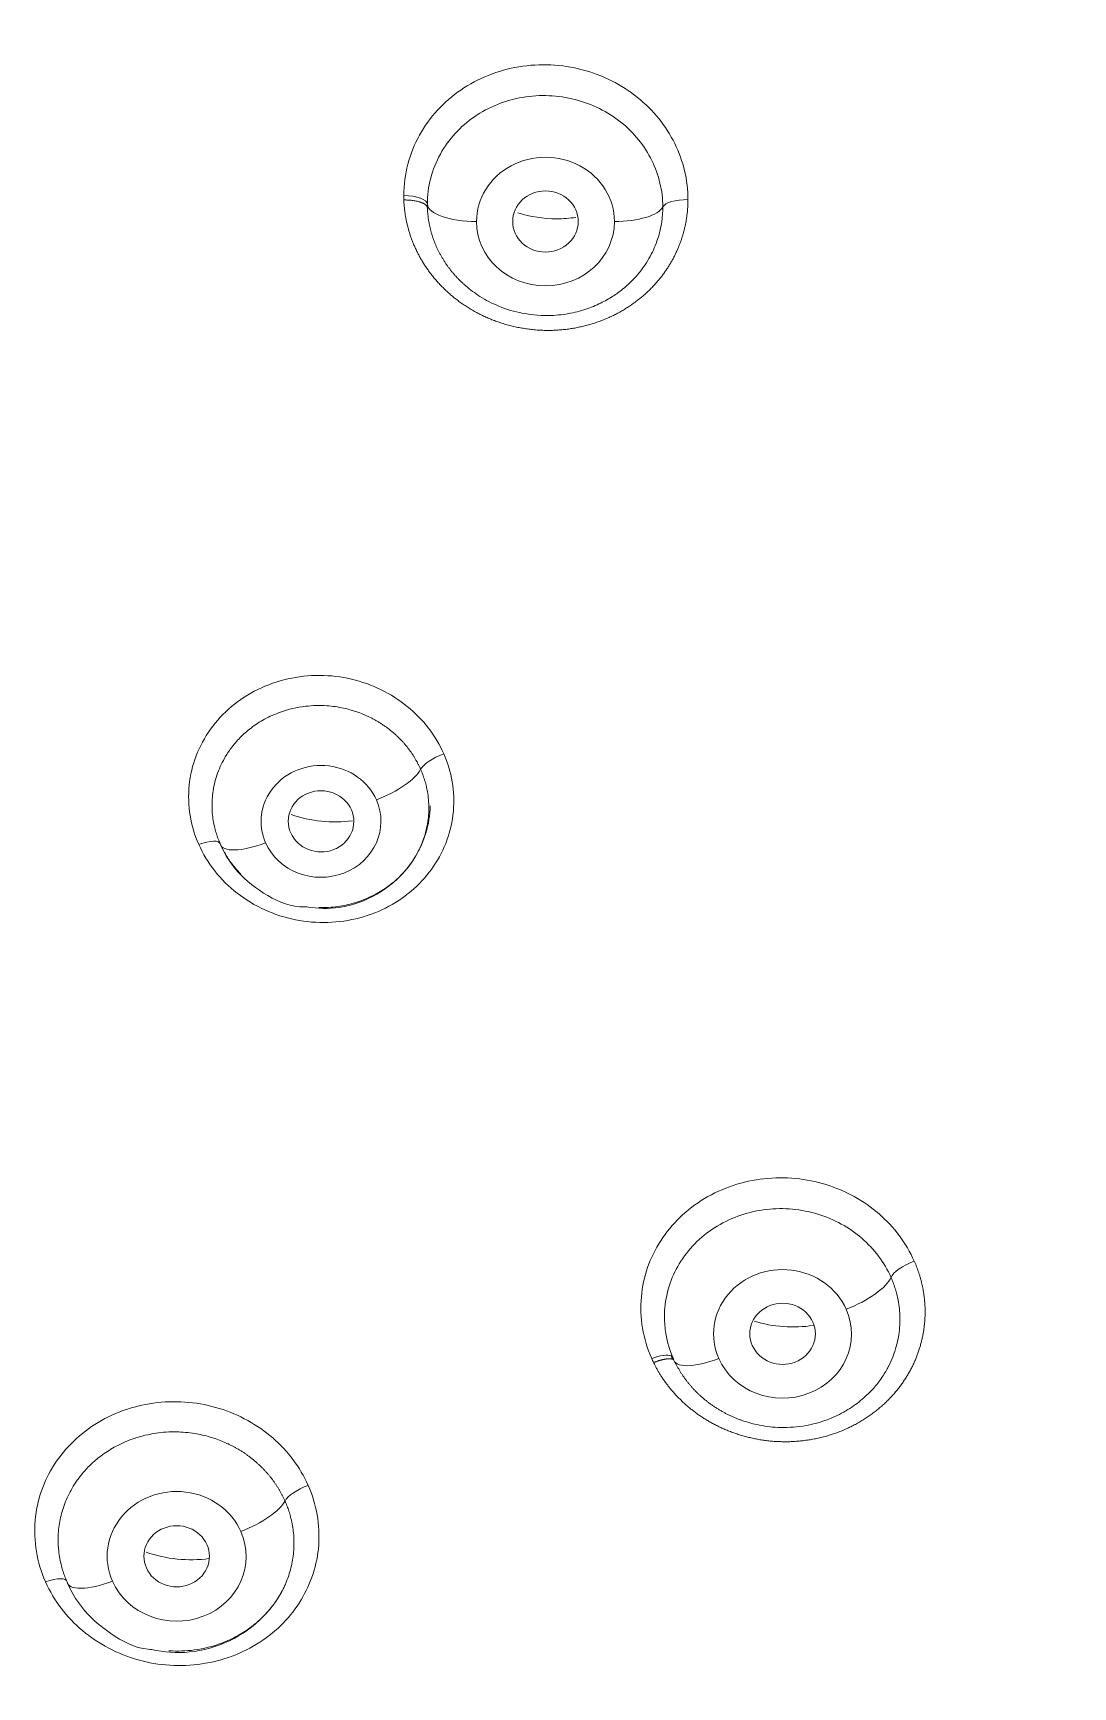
# Model space of a CAD drawing. Extents: x 1797 to 2925, y 0 to 827.
# Drawn here: x 2221.12 to 2233.8, y 534.47 to 554.65 of the extents above; entities that cross this region are included whole.
import ezdxf

# ---------------------------------------------------------------- set-up
doc = ezdxf.new("R2010")
doc.units = 0
doc.header["$LTSCALE"] = 30
doc.header["$MEASUREMENT"] = 0
doc.layers.add('1', color=7, linetype='CONTINUOUS')

msp = doc.modelspace()

# ---------------------------------------------------------------- linework, layer by layer
at = {"layer": '1', "color": 7, "linetype": 'Continuous', "lineweight": 18}
for centre, major_axis, ratio, start_param, end_param in [((2265.366, 552.468), (57.67, 0), 0.93358, 5.498085, 8.635877), ((2265.366, 552.451), (57.518, 0), 0.93358, 5.498085, 10.209879), ((2265.366, 552.468), (57.67, 0), 0.93358, 2.352692, 3.926693), ((2225.625, 552.561), (0.3, 0), 0.358368, 0.017385, 1.528813), ((2227.366, 552.563), (1.44, 0), 0.93358, 3.141593, 3.174556), ((2229.093, 552.511), (-0.3, 0), 0.358368, 4.674074, 6.110139), ((2226.113, 545.745), (0.275, 0.121), 0.323272, 1.384807, 2.763844), ((2223.123, 544.639), (-0.274, -0.121), 0.32279, 3.072336, 4.522064), ((2231.854, 539.552), (-0.274, -0.122), 0.331089, 4.528216, 5.964284), ((2228.65, 538.363), (0.274, 0.122), 0.331089, 0.291849, 1.382958), ((2224.458, 536.814), (0.274, 0.122), 0.331089, 1.378161, 2.755504), ((2221.254, 535.635), (-0.274, -0.122), 0.331089, 3.04621, 4.516086)]:
    msp.add_ellipse(centre, major_axis=major_axis, ratio=ratio, start_param=start_param, end_param=end_param, dxfattribs=at)
at = {"layer": '1', "color": 7, "linetype": 'Continuous', "lineweight": 13}
for centre, major_axis, ratio, start_param, end_param in [((2265.366, 552.269), (57.048, 0), 0.93358, 5.498085, 10.209879), ((2265.366, 552.249), (56.129, 0), 0.93358, 5.397226, 10.310738), ((2265.366, 552.333), (55.427, 0), 0.93358, 5.397283, 10.31068), ((2265.366, 552.862), (-51, 0), 0.93358, 4.712389, 7.625054), ((2227.366, 552.351), (0.841, 0), 0.93358, 0, 3.141593), ((2226.525, 552.566), (0.6, 0), 0.358368, 3.159013, 4.712389), ((2228.206, 552.566), (-0.6, 0), 0.358368, 1.570796, 2.968547), ((2227.366, 552.351), (0.841, 0), 0.93358, 3.141593, 6.283185), ((2224.628, 545.03), (0.731, 0), 0.93358, 0.392699, 3.534292), ((2225.304, 545.507), (-0.548, -0.243), 0.331089, 1.424941, 2.762705), ((2224.628, 545.03), (0.731, 0), 0.93358, 3.534292, 6.675884), ((2223.952, 544.984), (0.548, 0.243), 0.331089, 3.072125, 4.566534), ((2230.258, 538.775), (0.841, 0), 0.93358, 0.392699, 3.534292), ((2231.035, 539.291), (-0.548, -0.243), 0.331089, 1.424941, 2.822692), ((2230.258, 538.775), (0.841, 0), 0.93358, 3.534292, 6.675884), ((2229.482, 538.69), (0.548, 0.243), 0.331089, 3.013158, 4.566534), ((2222.867, 536.06), (0.848, 0), 0.93358, 0.392699, 3.534292), ((2223.65, 536.578), (-0.548, -0.243), 0.331089, 1.424941, 2.755504), ((2222.867, 536.06), (0.848, 0), 0.93358, 3.534292, 6.675884), ((2222.084, 535.973), (0.548, 0.243), 0.331089, 3.04621, 4.566534)]:
    msp.add_ellipse(centre, major_axis=major_axis, ratio=ratio, start_param=start_param, end_param=end_param, dxfattribs=at)
for points, knots in [([(2307.926, 513.159), (2307.938, 513.17), (2307.978, 513.208), (2308.062, 513.287), (2308.195, 513.413), (2308.376, 513.585), (2308.604, 513.804), (2308.878, 514.072), (2309.198, 514.387), (2309.562, 514.753), (2309.97, 515.169), (2310.418, 515.638), (2310.907, 516.16), (2311.432, 516.737), (2311.993, 517.371), (2312.587, 518.063), (2313.211, 518.815), (2313.862, 519.629), (2314.537, 520.507), (2315.232, 521.45), (2315.944, 522.46), (2316.669, 523.54), (2317.402, 524.691), (2318.138, 525.915), (2318.873, 527.212), (2319.6, 528.586), (2320.316, 530.037), (2321.013, 531.566), (2321.686, 533.174), (2322.328, 534.862), (2322.932, 536.629), (2323.491, 538.477), (2323.997, 540.404), (2324.443, 542.411), (2324.819, 544.495), (2325.119, 546.656), (2325.333, 548.89), (2325.454, 551.195), (2325.473, 553.567), (2325.38, 556.002), (2325.168, 558.496), (2324.825, 561.042), (2324.345, 563.634), (2323.719, 566.266), (2322.939, 568.928), (2321.997, 571.612), (2321.009, 574.008), (2320.026, 576.113), (2319.093, 577.929), (2318.077, 579.737), (2316.976, 581.534), (2315.789, 583.314), (2314.514, 585.075), (2313.152, 586.811), (2311.7, 588.519), (2310.158, 590.192), (2308.526, 591.828), (2306.804, 593.421), (2304.993, 594.966), (2303.093, 596.458), (2301.105, 597.892), (2299.03, 599.263), (2296.869, 600.565), (2294.624, 601.793), (2292.299, 602.941), (2289.894, 604.005), (2287.415, 604.979), (2284.863, 605.857), (2282.243, 606.635), (2279.559, 607.305), (2276.815, 607.864), (2274.017, 608.308), (2271.171, 608.63), (2268.281, 608.828), (2264.867, 608.906), (2260.944, 608.77), (2256.546, 608.314), (2252.195, 607.559), (2247.916, 606.508), (2243.732, 605.164), (2239.665, 603.537), (2235.736, 601.637), (2231.967, 599.472), (2228.381, 597.052), (2224.994, 594.394), (2221.825, 591.51), (2218.891, 588.418), (2216.21, 585.131), (2213.795, 581.67), (2211.658, 578.052), (2209.607, 573.882), (2207.781, 569.125), (2206.342, 563.781), (2205.468, 558.331), (2205.174, 552.827), (2205.457, 547.322), (2206.273, 542.136), (2207.467, 537.531), (2208.794, 533.724), (2210.105, 530.655), (2211.274, 528.289), (2212.472, 526.099), (2213.721, 524.037), (2215.051, 522.064), (2216.135, 520.578), (2216.984, 519.481), (2217.69, 518.607), (2218.365, 517.803), (2219.069, 516.993), (2219.681, 516.316), (2220.181, 515.778), (2220.552, 515.388), (2220.903, 515.024), (2221.236, 514.686), (2221.548, 514.372), (2221.841, 514.083), (2222.112, 513.819), (2222.362, 513.578), (2222.591, 513.36), (2222.736, 513.224), (2222.805, 513.159)], [0, 0, 0, 0, 0.000179, 0.000603, 0.00127, 0.002183, 0.00334, 0.004741, 0.006386, 0.008277, 0.010411, 0.01279, 0.015413, 0.018281, 0.021393, 0.02475, 0.028351, 0.032196, 0.036286, 0.04062, 0.045199, 0.050022, 0.055089, 0.060401, 0.065958, 0.071758, 0.077804, 0.084093, 0.090627, 0.097406, 0.104428, 0.111695, 0.119206, 0.126961, 0.134961, 0.143206, 0.151695, 0.160428, 0.169406, 0.178628, 0.188094, 0.197805, 0.20776, 0.21796, 0.228404, 0.239092, 0.250024, 0.257544, 0.265167, 0.272896, 0.280729, 0.288666, 0.296708, 0.304854, 0.313104, 0.321459, 0.329918, 0.338482, 0.34715, 0.355923, 0.3648, 0.373782, 0.382867, 0.392057, 0.401352, 0.410752, 0.420256, 0.429863, 0.439576, 0.449392, 0.459314, 0.46934, 0.47947, 0.489704, 0.500043, 0.515667, 0.531291, 0.546915, 0.562538, 0.578162, 0.593786, 0.60941, 0.625034, 0.640657, 0.656282, 0.671906, 0.68753, 0.703153, 0.718778, 0.734402, 0.750026, 0.770854, 0.791682, 0.81251, 0.833338, 0.854167, 0.874994, 0.892773, 0.907913, 0.920413, 0.930274, 0.937493, 0.948337, 0.95716, 0.963963, 0.968745, 0.972532, 0.976398, 0.980345, 0.984372, 0.986462, 0.988435, 0.990291, 0.99203, 0.993651, 0.995155, 0.996542, 0.997812, 0.998965, 1, 1, 1, 1]), ([(2223.353, 513.341), (2223.338, 513.355), (2223.291, 513.399), (2223.136, 513.547), (2223.026, 513.651), (2222.747, 513.92), (2222.577, 514.085), (2222.178, 514.478), (2221.948, 514.707), (2221.435, 515.229), (2221.15, 515.523), (2220.529, 516.181), (2220.193, 516.544), (2219.475, 517.344), (2219.093, 517.781), (2218.29, 518.732), (2217.869, 519.247), (2216.998, 520.36), (2216.547, 520.958), (2215.625, 522.241), (2215.153, 522.927), (2214.2, 524.391), (2213.718, 525.169), (2212.757, 526.822), (2212.278, 527.697), (2211.335, 529.546), (2210.872, 530.521), (2209.977, 532.572), (2209.545, 533.649), (2208.731, 535.907), (2208.348, 537.088), (2207.65, 539.553), (2207.336, 540.837), (2206.796, 543.507), (2206.57, 544.892), (2206.23, 547.759), (2206.114, 549.24), (2206.015, 552.291), (2206.031, 553.86), (2206.219, 557.074), (2206.39, 558.719), (2206.911, 562.071), (2207.261, 563.777), (2208.158, 567.23), (2208.706, 568.978), (2210.021, 572.49), (2210.788, 574.255), (2212.561, 577.774), (2213.567, 579.528), (2215.827, 582.992), (2217.082, 584.702), (2219.852, 588.041), (2221.367, 589.669), (2224.661, 592.802), (2226.439, 594.308), (2229.3, 596.442), (2230.286, 597.132), (2232.321, 598.464), (2233.37, 599.107), (2236.61, 600.953), (2238.893, 602.076), (2243.683, 604.062), (2246.189, 604.924), (2251.393, 606.337), (2254.09, 606.888), (2258.246, 607.45), (2259.649, 607.593), (2261.777, 607.738), (2262.49, 607.774), (2263.564, 607.811), (2264.102, 607.825), (2264.732, 607.833), (2265.048, 607.835), (2265.206, 607.836), (2265.285, 607.836), (2265.324, 607.836), (2265.344, 607.836), (2265.354, 607.836), (2265.359, 607.836), (2265.361, 607.836), (2265.362, 607.836), (2265.363, 607.836), (2265.364, 607.836), (2271.184, 607.836), (2282.826, 606.227), (2298.786, 599.183), (2307.511, 591.809), (2314.902, 583.412), (2317.931, 578.702), (2322.393, 568.663), (2323.827, 563.335), (2324.98, 552.52), (2324.698, 547.033), (2322.439, 536.372), (2320.462, 531.198), (2316.357, 524.003), (2314.021, 520.547), (2311.295, 517.36), (2309.394, 515.303), (2308.402, 514.307), (2307.378, 513.342)], [0, 0, 0, 0, 0.015625, 0.015625, 0.03125, 0.03125, 0.046875, 0.046875, 0.0625, 0.0625, 0.078125, 0.078125, 0.09375, 0.09375, 0.109375, 0.109375, 0.125, 0.125, 0.140625, 0.140625, 0.15625, 0.15625, 0.171875, 0.171875, 0.1875, 0.1875, 0.203125, 0.203125, 0.21875, 0.21875, 0.234375, 0.234375, 0.25, 0.25, 0.265625, 0.265625, 0.28125, 0.28125, 0.296875, 0.296875, 0.3125, 0.3125, 0.328125, 0.328125, 0.34375, 0.34375, 0.359375, 0.359375, 0.375, 0.375, 0.390625, 0.390625, 0.40625, 0.40625, 0.421875, 0.421875, 0.429687, 0.429687, 0.4375, 0.4375, 0.453125, 0.453125, 0.46875, 0.46875, 0.484375, 0.484375, 0.492187, 0.492187, 0.496094, 0.496094, 0.498047, 0.499023, 0.499512, 0.499756, 0.499878, 0.499939, 0.499969, 0.499985, 0.499992, 0.499996, 0.499998, 0.499998, 0.5, 0.5, 0.5625, 0.625, 0.6875, 0.6875, 0.75, 0.75, 0.8125, 0.8125, 0.875, 0.875, 0.9375, 0.9375, 0.96875, 0.984375, 0.984375, 1, 1, 1, 1]), ([(2265.365, 606.92), (2265.323, 606.92), (2265.24, 606.92), (2265.114, 606.919), (2264.988, 606.919), (2264.863, 606.918), (2264.737, 606.917), (2264.611, 606.915), (2264.486, 606.914), (2264.36, 606.912), (2264.234, 606.91), (2264.109, 606.907), (2263.983, 606.905), (2263.857, 606.902), (2263.732, 606.898), (2263.606, 606.895), (2263.48, 606.891), (2263.355, 606.887), (2263.229, 606.883), (2263.104, 606.879), (2262.978, 606.874), (2262.852, 606.869), (2262.727, 606.864), (2262.601, 606.859), (2262.475, 606.853), (2262.35, 606.847), (2262.224, 606.841), (2262.099, 606.834), (2261.973, 606.828), (2261.847, 606.821), (2261.722, 606.813), (2261.596, 606.806), (2261.47, 606.798), (2261.345, 606.79), (2261.219, 606.782), (2261.094, 606.773), (2260.644, 606.742), (2259.871, 606.681), (2258.777, 606.575), (2257.685, 606.449), (2256.595, 606.305), (2255.508, 606.141), (2254.425, 605.959), (2253.346, 605.757), (2251.913, 605.464), (2250.133, 605.05), (2248.019, 604.478), (2245.93, 603.832), (2243.868, 603.113), (2241.835, 602.322), (2239.172, 601.174), (2235.929, 599.565), (2232.212, 597.369), (2228.676, 594.914), (2225.722, 592.519), (2223.281, 590.277), (2221.294, 588.26), (2219.109, 585.803), (2216.798, 582.846), (2214.737, 579.744), (2213.116, 576.926), (2211.858, 574.45), (2210.83, 572.129), (2209.997, 569.986), (2209.326, 568.036), (2208.73, 566.051), (2208.159, 563.828), (2207.645, 561.361), (2207.23, 558.648), (2206.985, 556.146), (2206.87, 553.866), (2206.848, 551.818), (2206.909, 549.758), (2207.053, 547.702), (2207.279, 545.657), (2207.587, 543.627), (2207.977, 541.601), (2208.607, 538.926), (2209.596, 535.621), (2210.93, 532.186), (2212.297, 529.25), (2213.6, 526.794), (2214.876, 524.667), (2216.075, 522.85), (2217.158, 521.329), (2218.199, 519.968), (2219.186, 518.756), (2220.023, 517.781), (2220.803, 516.912), (2221.52, 516.142), (2222.262, 515.374), (2222.828, 514.809), (2223.206, 514.439), (2223.387, 514.263), (2223.571, 514.086), (2223.757, 513.908), (2223.945, 513.73), (2224.135, 513.55), (2224.328, 513.37), (2224.523, 513.189), (2224.72, 513.007), (2224.92, 512.824), (2225.122, 512.641), (2225.326, 512.456), (2225.532, 512.271), (2225.741, 512.085), (2225.952, 511.899), (2226.094, 511.774), (2226.165, 511.712)], [0, 0, 0, 0, 0.000892, 0.001785, 0.002677, 0.003569, 0.004462, 0.005354, 0.006246, 0.007138, 0.00803, 0.008923, 0.009815, 0.010707, 0.011599, 0.012491, 0.013384, 0.014276, 0.015169, 0.016061, 0.016953, 0.017846, 0.018739, 0.019631, 0.020524, 0.021417, 0.02231, 0.023203, 0.024097, 0.02499, 0.025884, 0.026777, 0.027671, 0.028565, 0.029459, 0.030354, 0.031248, 0.039059, 0.046868, 0.054679, 0.062496, 0.070311, 0.078122, 0.085931, 0.093744, 0.109373, 0.124991, 0.140601, 0.156239, 0.171854, 0.187489, 0.218707, 0.249974, 0.281106, 0.312458, 0.333209, 0.354021, 0.374951, 0.406022, 0.437441, 0.458146, 0.47896, 0.499936, 0.515411, 0.530971, 0.546637, 0.562432, 0.583123, 0.603936, 0.624924, 0.640415, 0.655981, 0.671643, 0.687423, 0.702962, 0.718542, 0.734186, 0.749915, 0.781006, 0.812398, 0.833188, 0.854003, 0.874891, 0.888786, 0.90267, 0.916556, 0.926936, 0.93739, 0.945051, 0.952809, 0.960666, 0.968624, 0.970466, 0.972324, 0.974198, 0.976087, 0.977992, 0.979913, 0.98185, 0.983802, 0.985771, 0.987756, 0.989756, 0.991773, 0.993806, 0.995854, 0.997919, 1, 1, 1, 1]), ([(2224.199, 513.883), (2224.17, 513.91), (2224.111, 513.965), (2224.023, 514.048), (2223.936, 514.131), (2223.848, 514.214), (2223.761, 514.297), (2223.674, 514.38), (2223.587, 514.463), (2223.5, 514.547), (2223.414, 514.631), (2223.328, 514.715), (2223.242, 514.799), (2223.156, 514.883), (2223.07, 514.968), (2222.985, 515.052), (2222.899, 515.137), (2222.814, 515.222), (2222.729, 515.307), (2222.645, 515.392), (2222.56, 515.477), (2222.476, 515.563), (2222.392, 515.649), (2222.308, 515.735), (2222.225, 515.821), (2222.141, 515.907), (2222.058, 515.993), (2221.975, 516.08), (2221.892, 516.166), (2221.81, 516.253), (2221.727, 516.34), (2221.645, 516.427), (2221.563, 516.514), (2221.481, 516.602), (2221.4, 516.69), (2221.318, 516.777), (2221.237, 516.865), (2221.156, 516.953), (2221.075, 517.042), (2220.995, 517.13), (2220.915, 517.219), (2220.834, 517.307), (2220.754, 517.396), (2220.675, 517.485), (2220.595, 517.575), (2220.516, 517.664), (2220.437, 517.753), (2220.081, 518.158), (2219.458, 518.885), (2218.591, 519.95), (2217.754, 521.032), (2216.945, 522.135), (2216.165, 523.256), (2215.415, 524.396), (2214.696, 525.55), (2213.777, 527.112), (2212.706, 529.102), (2211.548, 531.549), (2210.521, 534.043), (2209.626, 536.585), (2208.866, 539.16), (2208.242, 541.773), (2207.758, 544.405), (2207.412, 547.062), (2207.207, 549.725), (2207.142, 552.401), (2207.218, 555.071), (2207.435, 557.74), (2207.791, 560.389), (2208.288, 563.026), (2208.922, 565.629), (2209.693, 568.207), (2210.598, 570.74), (2211.637, 573.235), (2212.803, 575.673), (2213.884, 577.662), (2214.809, 579.22), (2215.535, 580.374), (2216.288, 581.508), (2217.072, 582.625), (2217.886, 583.725), (2218.729, 584.807), (2219.598, 585.866), (2220.246, 586.616), (2220.651, 587.072), (2220.805, 587.244), (2220.96, 587.415), (2221.115, 587.585), (2221.271, 587.755), (2221.427, 587.924), (2221.584, 588.092), (2221.742, 588.259), (2221.9, 588.426), (2222.06, 588.592), (2222.219, 588.758), (2222.38, 588.923), (2222.541, 589.087), (2222.703, 589.25), (2222.865, 589.413), (2223.028, 589.575), (2223.192, 589.736), (2223.356, 589.897), (2223.521, 590.057), (2223.687, 590.216), (2223.853, 590.375), (2224.02, 590.533), (2224.188, 590.69), (2224.3, 590.794), (2224.356, 590.846)], [0, 0, 0, 0, 0.001362, 0.002724, 0.004085, 0.005446, 0.006807, 0.008168, 0.009529, 0.01089, 0.01225, 0.01361, 0.01497, 0.01633, 0.01769, 0.019049, 0.020409, 0.021768, 0.023127, 0.024486, 0.025845, 0.027203, 0.028562, 0.029921, 0.031279, 0.032637, 0.033995, 0.035353, 0.036712, 0.038069, 0.039427, 0.040785, 0.042143, 0.0435, 0.044858, 0.046216, 0.047573, 0.048931, 0.050288, 0.051645, 0.053003, 0.05436, 0.055718, 0.057075, 0.058432, 0.05979, 0.061147, 0.062504, 0.078161, 0.093792, 0.109405, 0.125007, 0.140673, 0.156307, 0.171916, 0.18751, 0.21882, 0.250008, 0.281332, 0.312506, 0.343843, 0.375004, 0.406353, 0.437502, 0.468861, 0.5, 0.531366, 0.562498, 0.593869, 0.624996, 0.656368, 0.687494, 0.718864, 0.749992, 0.781356, 0.81249, 0.8282, 0.843847, 0.859442, 0.874993, 0.890694, 0.906338, 0.921935, 0.937496, 0.940115, 0.942732, 0.945348, 0.947963, 0.950576, 0.953187, 0.955797, 0.958406, 0.961013, 0.963619, 0.966224, 0.968828, 0.971431, 0.974032, 0.976633, 0.979232, 0.981831, 0.984429, 0.987026, 0.989622, 0.992217, 0.994812, 0.997406, 1, 1, 1, 1]), ([(2225.638, 552.668), (2225.638, 552.659), (2225.638, 552.65), (2225.638, 552.637), (2225.638, 552.632), (2225.638, 552.623), (2225.638, 552.619), (2225.638, 552.614)], [0, 0, 0, 0, 0.5, 0.5, 0.75, 0.75, 1, 1, 1, 1]), ([(2225.638, 552.614), (2225.639, 552.608), (2225.639, 552.594), (2225.64, 552.574), (2225.642, 552.554), (2225.644, 552.534), (2225.645, 552.513), (2225.648, 552.493), (2225.65, 552.472), (2225.653, 552.451), (2225.656, 552.43), (2225.66, 552.409), (2225.664, 552.388), (2225.668, 552.367), (2225.672, 552.346), (2225.677, 552.324), (2225.682, 552.303), (2225.688, 552.281), (2225.693, 552.26), (2225.7, 552.238), (2225.706, 552.216), (2225.713, 552.195), (2225.72, 552.173), (2225.728, 552.151), (2225.736, 552.129), (2225.744, 552.107), (2225.753, 552.085), (2225.762, 552.064), (2225.772, 552.042), (2225.782, 552.02), (2225.792, 551.998), (2225.803, 551.976), (2225.814, 551.954), (2225.825, 551.932), (2225.837, 551.911), (2225.85, 551.889), (2225.862, 551.867), (2225.876, 551.846), (2225.889, 551.824), (2225.903, 551.803), (2225.918, 551.781), (2225.933, 551.76), (2225.948, 551.739), (2225.964, 551.718), (2225.98, 551.697), (2225.997, 551.676), (2226.014, 551.655), (2226.031, 551.634), (2226.049, 551.614), (2226.068, 551.594), (2226.087, 551.574), (2226.106, 551.554), (2226.126, 551.534), (2226.146, 551.515), (2226.166, 551.495), (2226.188, 551.476), (2226.209, 551.458), (2226.231, 551.439), (2226.253, 551.421), (2226.276, 551.403), (2226.299, 551.385), (2226.323, 551.368), (2226.347, 551.35), (2226.372, 551.334), (2226.397, 551.317), (2226.422, 551.301), (2226.448, 551.285), (2226.474, 551.269), (2226.501, 551.254), (2226.528, 551.239), (2226.555, 551.225), (2226.583, 551.211), (2226.611, 551.197), (2226.64, 551.184), (2226.669, 551.172), (2226.698, 551.159), (2226.728, 551.147), (2226.758, 551.136), (2226.789, 551.125), (2226.819, 551.115), (2226.851, 551.105), (2226.882, 551.095), (2226.914, 551.087), (2226.946, 551.078), (2226.978, 551.07), (2227.011, 551.063), (2227.044, 551.056), (2227.077, 551.05), (2227.11, 551.045), (2227.144, 551.04), (2227.178, 551.035), (2227.212, 551.032), (2227.246, 551.028), (2227.281, 551.026), (2227.316, 551.024), (2227.351, 551.023), (2227.386, 551.022), (2227.431, 551.022), (2227.486, 551.024), (2227.55, 551.028), (2227.614, 551.035), (2227.677, 551.043), (2227.739, 551.054), (2227.8, 551.067), (2227.86, 551.081), (2227.919, 551.098), (2227.977, 551.116), (2228.034, 551.136), (2228.089, 551.157), (2228.143, 551.18), (2228.195, 551.205), (2228.246, 551.231), (2228.296, 551.259), (2228.344, 551.288), (2228.391, 551.318), (2228.436, 551.349), (2228.48, 551.381), (2228.522, 551.414), (2228.562, 551.448), (2228.601, 551.483), (2228.639, 551.519), (2228.675, 551.556), (2228.709, 551.593), (2228.742, 551.631), (2228.773, 551.669), (2228.802, 551.708), (2228.83, 551.747), (2228.857, 551.787), (2228.882, 551.827), (2228.906, 551.867), (2228.928, 551.907), (2228.948, 551.948), (2228.967, 551.988), (2228.985, 552.029), (2229.002, 552.07), (2229.017, 552.11), (2229.03, 552.151), (2229.043, 552.191), (2229.054, 552.232), (2229.064, 552.272), (2229.073, 552.311), (2229.081, 552.351), (2229.087, 552.39), (2229.092, 552.429), (2229.097, 552.468), (2229.1, 552.506), (2229.102, 552.544), (2229.104, 552.581), (2229.104, 552.606), (2229.104, 552.618)], [0, 0, 0, 0, 0.003964, 0.007956, 0.011976, 0.016024, 0.020099, 0.024202, 0.028333, 0.032492, 0.036678, 0.040891, 0.045132, 0.049399, 0.053694, 0.058016, 0.062365, 0.06674, 0.071142, 0.075571, 0.080026, 0.084508, 0.089016, 0.093552, 0.098113, 0.102702, 0.107317, 0.111959, 0.116628, 0.121324, 0.126046, 0.130795, 0.135572, 0.140375, 0.145205, 0.150062, 0.154947, 0.159858, 0.164796, 0.169761, 0.174754, 0.179773, 0.184819, 0.189892, 0.194993, 0.20012, 0.205274, 0.210454, 0.215662, 0.220897, 0.226159, 0.231447, 0.236763, 0.242105, 0.247474, 0.252871, 0.258294, 0.263744, 0.269221, 0.274725, 0.280256, 0.285814, 0.291399, 0.297011, 0.30265, 0.308315, 0.314008, 0.319728, 0.325475, 0.331249, 0.337049, 0.342877, 0.348731, 0.354613, 0.360521, 0.366457, 0.372419, 0.378409, 0.384425, 0.390469, 0.396539, 0.402637, 0.408761, 0.414912, 0.42109, 0.427295, 0.433527, 0.439786, 0.446072, 0.452385, 0.458725, 0.465092, 0.471486, 0.477906, 0.484354, 0.490828, 0.49733, 0.503858, 0.515982, 0.52801, 0.539942, 0.551779, 0.563519, 0.575163, 0.586712, 0.598164, 0.609521, 0.620783, 0.631948, 0.643017, 0.653991, 0.664868, 0.675651, 0.686337, 0.696927, 0.707422, 0.71782, 0.728123, 0.738329, 0.74844, 0.758456, 0.768375, 0.778199, 0.787926, 0.797559, 0.807095, 0.816536, 0.825881, 0.83513, 0.844283, 0.85334, 0.862301, 0.871166, 0.879935, 0.88861, 0.897188, 0.905672, 0.91406, 0.922354, 0.930553, 0.938657, 0.946665, 0.954578, 0.962393, 0.970111, 0.977732, 0.985253, 0.992676, 1, 1, 1, 1]), ([(2225.843, 545.666), (2225.841, 545.671), (2225.836, 545.681), (2225.829, 545.696), (2225.822, 545.711), (2225.814, 545.726), (2225.807, 545.741), (2225.799, 545.756), (2225.79, 545.771), (2225.782, 545.786), (2225.773, 545.801), (2225.764, 545.816), (2225.755, 545.83), (2225.745, 545.845), (2225.736, 545.86), (2225.726, 545.874), (2225.715, 545.889), (2225.705, 545.903), (2225.694, 545.917), (2225.683, 545.932), (2225.672, 545.946), (2225.66, 545.96), (2225.649, 545.973), (2225.637, 545.987), (2225.624, 546.001), (2225.612, 546.014), (2225.599, 546.028), (2225.586, 546.041), (2225.573, 546.054), (2225.56, 546.067), (2225.546, 546.08), (2225.532, 546.093), (2225.518, 546.106), (2225.503, 546.118), (2225.488, 546.13), (2225.473, 546.142), (2225.458, 546.154), (2225.443, 546.166), (2225.427, 546.178), (2225.411, 546.189), (2225.395, 546.2), (2225.379, 546.212), (2225.362, 546.222), (2225.345, 546.233), (2225.328, 546.244), (2225.311, 546.254), (2225.294, 546.264), (2225.276, 546.274), (2225.258, 546.283), (2225.24, 546.293), (2225.222, 546.302), (2225.203, 546.311), (2225.184, 546.319), (2225.166, 546.328), (2225.122, 546.346), (2225.036, 546.378), (2224.887, 546.419), (2224.681, 546.449), (2224.418, 546.442), (2224.16, 546.382), (2223.94, 546.283), (2223.775, 546.176), (2223.639, 546.056), (2223.532, 545.931), (2223.433, 545.779), (2223.351, 545.596), (2223.301, 545.379), (2223.296, 545.223), (2223.302, 545.141), (2223.302, 545.132)], [0, 0, 0, 0, 0.0047, 0.009417, 0.014152, 0.018903, 0.023671, 0.028456, 0.033258, 0.038077, 0.042913, 0.047767, 0.052637, 0.057524, 0.062429, 0.06735, 0.072289, 0.077244, 0.082217, 0.087207, 0.092214, 0.097238, 0.102279, 0.107337, 0.112413, 0.117506, 0.122616, 0.127743, 0.132887, 0.138049, 0.143227, 0.148423, 0.153637, 0.158867, 0.164115, 0.16938, 0.174662, 0.179962, 0.185279, 0.190613, 0.195965, 0.201334, 0.20672, 0.212124, 0.217545, 0.222983, 0.228439, 0.233913, 0.239403, 0.244911, 0.250437, 0.25598, 0.26154, 0.267118, 0.272713, 0.299693, 0.340961, 0.396529, 0.466414, 0.550631, 0.608611, 0.66268, 0.712824, 0.759031, 0.801294, 0.866056, 0.929592, 0.991896, 1, 1, 1, 1]), ([(2228.818, 538.977), (2228.817, 539.016), (2228.823, 539.157), (2228.874, 539.394), (2229.008, 539.67), (2229.205, 539.909), (2229.455, 540.101), (2229.745, 540.235), (2230.059, 540.305), (2230.379, 540.308), (2230.691, 540.247), (2230.98, 540.125), (2231.233, 539.949), (2231.44, 539.727), (2231.541, 539.555), (2231.581, 539.465)], [0, 0, 0, 0, 0.031846, 0.114893, 0.196554, 0.278498, 0.360334, 0.442149, 0.523616, 0.604275, 0.684014, 0.763146, 0.842077, 0.920809, 1, 1, 1, 1]), ([(2228.685, 538.425), (2228.688, 538.419), (2228.694, 538.407), (2228.703, 538.389), (2228.712, 538.371), (2228.722, 538.353), (2228.732, 538.335), (2228.742, 538.317), (2228.753, 538.299), (2228.764, 538.281), (2228.775, 538.263), (2228.787, 538.245), (2228.799, 538.227), (2228.811, 538.209), (2228.824, 538.192), (2228.837, 538.174), (2228.85, 538.156), (2228.864, 538.138), (2228.878, 538.12), (2228.892, 538.103), (2228.907, 538.085), (2228.922, 538.067), (2228.938, 538.05), (2228.953, 538.033), (2228.97, 538.015), (2228.986, 537.998), (2229.003, 537.981), (2229.02, 537.964), (2229.038, 537.947), (2229.056, 537.931), (2229.074, 537.914), (2229.093, 537.898), (2229.112, 537.882), (2229.131, 537.866), (2229.151, 537.85), (2229.171, 537.834), (2229.191, 537.819), (2229.212, 537.803), (2229.233, 537.788), (2229.255, 537.773), (2229.277, 537.759), (2229.299, 537.744), (2229.322, 537.73), (2229.345, 537.716), (2229.368, 537.702), (2229.392, 537.689), (2229.416, 537.676), (2229.441, 537.663), (2229.466, 537.651), (2229.491, 537.638), (2229.516, 537.626), (2229.542, 537.615), (2229.568, 537.604), (2229.595, 537.593), (2229.621, 537.582), (2229.649, 537.572), (2229.676, 537.562), (2229.704, 537.553), (2229.732, 537.544), (2229.76, 537.535), (2229.789, 537.527), (2229.818, 537.519), (2229.847, 537.512), (2229.876, 537.505), (2229.906, 537.498), (2229.936, 537.492), (2229.967, 537.486), (2229.997, 537.481), (2230.028, 537.477), (2230.059, 537.473), (2230.09, 537.469), (2230.121, 537.466), (2230.153, 537.463), (2230.185, 537.461), (2230.217, 537.46), (2230.249, 537.459), (2230.281, 537.458), (2230.314, 537.458), (2230.346, 537.459), (2230.379, 537.46), (2230.412, 537.462), (2230.445, 537.465), (2230.478, 537.468), (2230.511, 537.471), (2230.544, 537.476), (2230.577, 537.48), (2230.61, 537.486), (2230.643, 537.492), (2230.677, 537.499), (2230.71, 537.506), (2230.743, 537.514), (2230.776, 537.523), (2230.809, 537.532), (2230.842, 537.542), (2230.875, 537.553), (2230.908, 537.565), (2230.941, 537.577), (2230.982, 537.593), (2231.032, 537.614), (2231.09, 537.641), (2231.146, 537.67), (2231.2, 537.7), (2231.253, 537.732), (2231.304, 537.765), (2231.353, 537.8), (2231.4, 537.837), (2231.446, 537.874), (2231.49, 537.913), (2231.531, 537.952), (2231.571, 537.993), (2231.609, 538.034), (2231.646, 538.077), (2231.68, 538.12), (2231.712, 538.164), (2231.743, 538.208), (2231.772, 538.253), (2231.799, 538.298), (2231.824, 538.344), (2231.847, 538.39), (2231.868, 538.436), (2231.888, 538.483), (2231.906, 538.529), (2231.922, 538.576), (2231.936, 538.622), (2231.949, 538.669), (2231.961, 538.715), (2231.97, 538.762), (2231.978, 538.808), (2231.985, 538.853), (2231.99, 538.899), (2231.994, 538.944), (2231.996, 538.989), (2231.997, 539.033), (2231.997, 539.077), (2231.995, 539.12), (2231.992, 539.163), (2231.988, 539.206), (2231.983, 539.247), (2231.977, 539.289), (2231.97, 539.329), (2231.961, 539.369), (2231.952, 539.408), (2231.942, 539.447), (2231.931, 539.485), (2231.919, 539.522), (2231.907, 539.558), (2231.893, 539.594), (2231.879, 539.629), (2231.869, 539.652), (2231.864, 539.663)], [0, 0, 0, 0, 0.003909, 0.007847, 0.011814, 0.01581, 0.019835, 0.023889, 0.027971, 0.032083, 0.036223, 0.040391, 0.044588, 0.048813, 0.053067, 0.057348, 0.061658, 0.065996, 0.070361, 0.074754, 0.079175, 0.083624, 0.0881, 0.092605, 0.097137, 0.101697, 0.106285, 0.1109, 0.115544, 0.120216, 0.124915, 0.129643, 0.134399, 0.139182, 0.143994, 0.148834, 0.153703, 0.158599, 0.163524, 0.168477, 0.173458, 0.178467, 0.183504, 0.188569, 0.193663, 0.198784, 0.203934, 0.209111, 0.214317, 0.219551, 0.224813, 0.230103, 0.235421, 0.240767, 0.246141, 0.251543, 0.256973, 0.262432, 0.267918, 0.273433, 0.278976, 0.284546, 0.290145, 0.295772, 0.301427, 0.307111, 0.312822, 0.318562, 0.324329, 0.330125, 0.335949, 0.341801, 0.347681, 0.353589, 0.359526, 0.36549, 0.371483, 0.377504, 0.383552, 0.38963, 0.395735, 0.401868, 0.408029, 0.414219, 0.420436, 0.426682, 0.432955, 0.439257, 0.445587, 0.451945, 0.458332, 0.464746, 0.471188, 0.477659, 0.484157, 0.490683, 0.497238, 0.50382, 0.515954, 0.527992, 0.539934, 0.551779, 0.563527, 0.57518, 0.586736, 0.598196, 0.60956, 0.620828, 0.631999, 0.643075, 0.654054, 0.664937, 0.675724, 0.686414, 0.697009, 0.707507, 0.717909, 0.728214, 0.738424, 0.748537, 0.758554, 0.768475, 0.778299, 0.788028, 0.797661, 0.807197, 0.816637, 0.825982, 0.83523, 0.844381, 0.853436, 0.862395, 0.871257, 0.880024, 0.888695, 0.89727, 0.905749, 0.914134, 0.922422, 0.930616, 0.938715, 0.946717, 0.954623, 0.962432, 0.970143, 0.977756, 0.98527, 0.992685, 1, 1, 1, 1]), ([(2228.662, 538.475), (2228.665, 538.466), (2228.669, 538.458), (2228.677, 538.442), (2228.681, 538.433), (2228.685, 538.425)], [0, 0, 0, 0, 0.5, 0.5, 1, 1, 1, 1]), ([(2224.188, 536.735), (2224.186, 536.741), (2224.182, 536.751), (2224.174, 536.766), (2224.167, 536.782), (2224.159, 536.797), (2224.151, 536.812), (2224.143, 536.828), (2224.135, 536.843), (2224.126, 536.858), (2224.118, 536.873), (2224.109, 536.888), (2224.099, 536.903), (2224.09, 536.917), (2224.08, 536.932), (2224.07, 536.947), (2224.06, 536.961), (2224.05, 536.976), (2224.04, 536.99), (2224.029, 537.004), (2224.018, 537.019), (2224.007, 537.033), (2223.995, 537.047), (2223.984, 537.06), (2223.972, 537.074), (2223.96, 537.088), (2223.948, 537.101), (2223.935, 537.115), (2223.923, 537.128), (2223.91, 537.141), (2223.897, 537.154), (2223.883, 537.167), (2223.87, 537.179), (2223.856, 537.192), (2223.842, 537.204), (2223.828, 537.217), (2223.814, 537.229), (2223.8, 537.241), (2223.785, 537.253), (2223.77, 537.264), (2223.755, 537.276), (2223.74, 537.287), (2223.724, 537.298), (2223.709, 537.309), (2223.693, 537.32), (2223.677, 537.331), (2223.661, 537.341), (2223.644, 537.351), (2223.628, 537.361), (2223.611, 537.371), (2223.594, 537.381), (2223.577, 537.391), (2223.56, 537.4), (2223.543, 537.409), (2223.525, 537.418), (2223.507, 537.427), (2223.49, 537.435), (2223.472, 537.443), (2223.454, 537.451), (2223.39, 537.479), (2223.269, 537.522), (2223.078, 537.565), (2222.855, 537.585), (2222.605, 537.569), (2222.363, 537.511), (2222.152, 537.421), (2221.984, 537.32), (2221.847, 537.211), (2221.739, 537.1), (2221.656, 536.995), (2221.573, 536.866), (2221.497, 536.707), (2221.441, 536.513), (2221.423, 536.365), (2221.421, 536.283), (2221.421, 536.267)], [0, 0, 0, 0, 0.004563, 0.009134, 0.013714, 0.018303, 0.022901, 0.027507, 0.032123, 0.036747, 0.041379, 0.046021, 0.050671, 0.055331, 0.059999, 0.064676, 0.069362, 0.074056, 0.07876, 0.083472, 0.088194, 0.092924, 0.097663, 0.102411, 0.107168, 0.111934, 0.116709, 0.121493, 0.126285, 0.131087, 0.135898, 0.140718, 0.145546, 0.150384, 0.155231, 0.160087, 0.164951, 0.169825, 0.174708, 0.1796, 0.184501, 0.189411, 0.19433, 0.199258, 0.204196, 0.209142, 0.214098, 0.219063, 0.224036, 0.229019, 0.234012, 0.239013, 0.244023, 0.249043, 0.254072, 0.25911, 0.264157, 0.269214, 0.274279, 0.279354, 0.32222, 0.371859, 0.428284, 0.491513, 0.561559, 0.617437, 0.668342, 0.714257, 0.75517, 0.791068, 0.821945, 0.878389, 0.933372, 0.986889, 1, 1, 1, 1])]:
    msp.add_open_spline(points, degree=3, knots=knots, dxfattribs=at)
at = {"layer": '1', "color": 7, "linetype": 'Continuous', "lineweight": 18}
for points, knots in [([(2205.608, 560.993), (2205.401, 559.712), (2205.029, 556.688), (2204.923, 551.861), (2205.292, 546.611), (2206.186, 541.471), (2207.527, 536.598), (2209.275, 531.969), (2211.41, 527.555), (2214.037, 523.17), (2217.215, 518.843), (2221.021, 514.595), (2225.404, 510.613), (2229.329, 507.563), (2232.384, 505.265), (2234.357, 503.781), (2236.065, 502.476), (2237.288, 501.517), (2238.11, 500.858), (2238.701, 500.378), (2239.455, 499.755), (2240.486, 498.879), (2241.811, 497.701), (2243.311, 496.281), (2244.322, 495.209), (2244.818, 494.657)], [0, 0, 0, 0, 0.047893, 0.113155, 0.18052, 0.245673, 0.30859, 0.369482, 0.430004, 0.49051, 0.558251, 0.627032, 0.698562, 0.77284, 0.80591, 0.835589, 0.86122, 0.88281, 0.891192, 0.898949, 0.910098, 0.926257, 0.947429, 0.973562, 1, 1, 1, 1]), ([(2225.925, 552.563), (2225.925, 552.669), (2225.952, 552.881), (2226.071, 553.177), (2226.255, 553.433), (2226.493, 553.64), (2226.774, 553.79), (2227.085, 553.878), (2227.409, 553.898), (2227.73, 553.851), (2228.029, 553.739), (2228.293, 553.571), (2228.511, 553.355), (2228.673, 553.101), (2228.774, 552.822), (2228.797, 552.627), (2228.797, 552.529)], [0, 0, 0, 0, 0.07593, 0.151152, 0.223821, 0.295431, 0.36731, 0.439063, 0.51081, 0.582252, 0.652985, 0.722911, 0.792304, 0.861521, 0.930561, 1, 1, 1, 1]), ([(2225.926, 552.518), (2225.926, 552.513), (2225.926, 552.501), (2225.927, 552.484), (2225.929, 552.467), (2225.93, 552.45), (2225.932, 552.433), (2225.934, 552.415), (2225.936, 552.398), (2225.938, 552.381), (2225.941, 552.364), (2225.944, 552.346), (2225.947, 552.329), (2225.95, 552.312), (2225.954, 552.295), (2225.958, 552.277), (2225.962, 552.26), (2225.966, 552.243), (2225.971, 552.226), (2225.976, 552.209), (2225.981, 552.191), (2225.986, 552.174), (2225.992, 552.157), (2225.998, 552.14), (2226.004, 552.123), (2226.01, 552.106), (2226.017, 552.089), (2226.024, 552.072), (2226.031, 552.055), (2226.038, 552.039), (2226.046, 552.022), (2226.054, 552.005), (2226.062, 551.989), (2226.071, 551.972), (2226.079, 551.956), (2226.088, 551.939), (2226.097, 551.923), (2226.107, 551.907), (2226.117, 551.89), (2226.127, 551.874), (2226.137, 551.858), (2226.147, 551.843), (2226.158, 551.827), (2226.169, 551.811), (2226.18, 551.796), (2226.192, 551.78), (2226.203, 551.765), (2226.215, 551.75), (2226.228, 551.735), (2226.24, 551.72), (2226.253, 551.705), (2226.266, 551.69), (2226.279, 551.676), (2226.293, 551.661), (2226.306, 551.647), (2226.32, 551.633), (2226.334, 551.619), (2226.349, 551.606), (2226.363, 551.592), (2226.424, 551.538), (2226.55, 551.441), (2226.773, 551.318), (2227.064, 551.224), (2227.366, 551.194), (2227.639, 551.22), (2227.854, 551.274), (2228.035, 551.349), (2228.184, 551.433), (2228.339, 551.545), (2228.493, 551.695), (2228.634, 551.894), (2228.731, 552.106), (2228.772, 552.265), (2228.786, 552.361), (2228.79, 552.395), (2228.793, 552.429), (2228.795, 552.462), (2228.797, 552.496), (2228.797, 552.518), (2228.797, 552.529)], [0, 0, 0, 0, 0.004102, 0.008213, 0.012333, 0.016462, 0.0206, 0.024746, 0.028901, 0.033065, 0.037238, 0.04142, 0.04561, 0.04981, 0.054018, 0.058235, 0.06246, 0.066695, 0.070938, 0.075191, 0.079452, 0.083722, 0.088, 0.092288, 0.096584, 0.100889, 0.105203, 0.109526, 0.113858, 0.118198, 0.122547, 0.126905, 0.131272, 0.135648, 0.140033, 0.144426, 0.148828, 0.153239, 0.157659, 0.162087, 0.166525, 0.170971, 0.175426, 0.17989, 0.184363, 0.188844, 0.193334, 0.197834, 0.202341, 0.206858, 0.211384, 0.215918, 0.220461, 0.225013, 0.229574, 0.234143, 0.238722, 0.243309, 0.247905, 0.252509, 0.299233, 0.356695, 0.424866, 0.503703, 0.558878, 0.6087, 0.653172, 0.692299, 0.726085, 0.78519, 0.842417, 0.897776, 0.951276, 0.959508, 0.967695, 0.975838, 0.983937, 0.991991, 1, 1, 1, 1]), ([(2227.027, 552.459), (2227.181, 552.41), (2227.42, 552.372), (2227.66, 552.39), (2227.736, 552.402)], [0, 0, 0, 0, 0.677099, 1, 1, 1, 1]), ([(2224.6, 543.978), (2224.64, 543.977), (2224.755, 543.979), (2224.943, 544.005), (2225.149, 544.068), (2225.33, 544.156), (2225.485, 544.261), (2225.615, 544.379), (2225.721, 544.507), (2225.817, 544.659), (2225.895, 544.842), (2225.941, 545.053), (2225.947, 545.266), (2225.924, 545.416), (2225.901, 545.505), (2225.891, 545.538), (2225.88, 545.571), (2225.869, 545.603), (2225.857, 545.634), (2225.848, 545.655), (2225.843, 545.666)], [0, 0, 0, 0, 0.046252, 0.131796, 0.217257, 0.294169, 0.367538, 0.437374, 0.503687, 0.566489, 0.656611, 0.745047, 0.831821, 0.916957, 0.930909, 0.944816, 0.958678, 0.972496, 0.98627, 1, 1, 1, 1]), ([(2224.455, 543.986), (2224.59, 543.964), (2224.883, 543.958), (2225.328, 544.119), (2225.705, 544.441), (2225.914, 544.833), (2225.957, 545.108), (2225.959, 545.22)], [0, 0, 0, 0, 0.179165, 0.400696, 0.623468, 0.844973, 1, 1, 1, 1]), ([(2223.302, 545.132), (2223.307, 545.071), (2223.319, 544.998), (2223.341, 544.916), (2223.351, 544.883), (2223.361, 544.851), (2223.373, 544.818), (2223.386, 544.786), (2223.395, 544.765), (2223.399, 544.754)], [0, 0, 0, 0, 0.474213, 0.56125, 0.648524, 0.736037, 0.823787, 0.911775, 1, 1, 1, 1]), ([(2223.399, 544.754), (2223.402, 544.749), (2223.407, 544.738), (2223.414, 544.721), (2223.422, 544.705), (2223.431, 544.689), (2223.439, 544.673), (2223.448, 544.657), (2223.457, 544.641), (2223.466, 544.625), (2223.476, 544.609), (2223.486, 544.593), (2223.496, 544.577), (2223.506, 544.562), (2223.517, 544.546), (2223.528, 544.531), (2223.539, 544.515), (2223.551, 544.5), (2223.563, 544.485), (2223.575, 544.47), (2223.588, 544.455), (2223.6, 544.44), (2223.613, 544.425), (2223.627, 544.411), (2223.639, 544.398), (2223.646, 544.39), (2223.649, 544.387)], [0, 0, 0, 0, 0.040574, 0.081303, 0.122189, 0.16323, 0.204428, 0.245781, 0.28729, 0.328955, 0.370775, 0.412752, 0.454884, 0.497172, 0.539616, 0.582215, 0.62497, 0.66788, 0.710947, 0.754168, 0.797546, 0.841078, 0.884767, 0.92861, 0.972609, 1, 1, 1, 1]), ([(2223.404, 544.741), (2223.45, 544.639), (2223.585, 544.414), (2223.913, 544.139), (2224.239, 543.986), (2224.426, 543.985), (2224.455, 543.986)], [0, 0, 0, 0, 0.243091, 0.588092, 0.9364, 1, 1, 1, 1]), ([(2228.946, 538.431), (2228.949, 538.426), (2228.954, 538.415), (2228.962, 538.4), (2228.97, 538.385), (2228.978, 538.369), (2228.987, 538.354), (2228.996, 538.339), (2229.005, 538.324), (2229.014, 538.308), (2229.023, 538.293), (2229.033, 538.279), (2229.043, 538.264), (2229.053, 538.249), (2229.064, 538.234), (2229.074, 538.22), (2229.085, 538.205), (2229.096, 538.191), (2229.108, 538.177), (2229.119, 538.163), (2229.131, 538.149), (2229.143, 538.135), (2229.155, 538.121), (2229.167, 538.107), (2229.18, 538.094), (2229.193, 538.08), (2229.206, 538.067), (2229.219, 538.054), (2229.233, 538.041), (2229.246, 538.028), (2229.26, 538.015), (2229.274, 538.003), (2229.289, 537.99), (2229.303, 537.978), (2229.318, 537.966), (2229.333, 537.954), (2229.348, 537.942), (2229.364, 537.93), (2229.379, 537.919), (2229.395, 537.908), (2229.411, 537.897), (2229.427, 537.886), (2229.443, 537.875), (2229.46, 537.865), (2229.476, 537.854), (2229.493, 537.844), (2229.51, 537.834), (2229.528, 537.824), (2229.545, 537.815), (2229.563, 537.805), (2229.58, 537.796), (2229.598, 537.787), (2229.616, 537.779), (2229.635, 537.77), (2229.653, 537.762), (2229.672, 537.754), (2229.69, 537.746), (2229.709, 537.739), (2229.728, 537.731), (2229.806, 537.703), (2229.961, 537.658), (2230.217, 537.625), (2230.523, 537.641), (2230.813, 537.721), (2231.053, 537.842), (2231.228, 537.969), (2231.364, 538.102), (2231.467, 538.233), (2231.563, 538.392), (2231.643, 538.586), (2231.691, 538.82), (2231.693, 539.05), (2231.666, 539.211), (2231.639, 539.305), (2231.629, 539.338), (2231.618, 539.37), (2231.607, 539.402), (2231.594, 539.434), (2231.585, 539.454), (2231.581, 539.465)], [0, 0, 0, 0, 0.004102, 0.008213, 0.012333, 0.016461, 0.020598, 0.024745, 0.0289, 0.033063, 0.037236, 0.041417, 0.045608, 0.049807, 0.054015, 0.058231, 0.062457, 0.066691, 0.070934, 0.075186, 0.079447, 0.083717, 0.087995, 0.092283, 0.096579, 0.100884, 0.105198, 0.10952, 0.113852, 0.118192, 0.122541, 0.126899, 0.131265, 0.135641, 0.140025, 0.144418, 0.14882, 0.153231, 0.157651, 0.162079, 0.166517, 0.170963, 0.175417, 0.179881, 0.184354, 0.188835, 0.193325, 0.197824, 0.202332, 0.206848, 0.211374, 0.215908, 0.220451, 0.225003, 0.229563, 0.234133, 0.238711, 0.243298, 0.247894, 0.252498, 0.299213, 0.356667, 0.424829, 0.503657, 0.558834, 0.608654, 0.653122, 0.692243, 0.72602, 0.785145, 0.842388, 0.897761, 0.951273, 0.959507, 0.967696, 0.975839, 0.983938, 0.991991, 1, 1, 1, 1]), ([(2228.927, 538.472), (2228.884, 538.57), (2228.833, 538.738), (2228.818, 538.911), (2228.818, 538.977)], [0, 0, 0, 0, 0.615448, 1, 1, 1, 1]), ([(2222.773, 534.908), (2222.775, 534.908), (2222.878, 534.901), (2223.099, 534.907), (2223.38, 534.978), (2223.606, 535.082), (2223.766, 535.185), (2223.896, 535.295), (2224, 535.406), (2224.08, 535.513), (2224.159, 535.642), (2224.23, 535.799), (2224.282, 535.989), (2224.302, 536.179), (2224.295, 536.365), (2224.269, 536.497), (2224.247, 536.577), (2224.237, 536.61), (2224.226, 536.642), (2224.214, 536.673), (2224.202, 536.705), (2224.193, 536.725), (2224.188, 536.735)], [0, 0, 0, 0, 0.001406, 0.10619, 0.226219, 0.299652, 0.36681, 0.427704, 0.482345, 0.530743, 0.572911, 0.647379, 0.71988, 0.790429, 0.85904, 0.925729, 0.938314, 0.950817, 0.963236, 0.975574, 0.987828, 1, 1, 1, 1]), ([(2221.421, 536.267), (2221.42, 536.22), (2221.426, 536.11), (2221.448, 535.991), (2221.471, 535.909), (2221.481, 535.876), (2221.492, 535.844), (2221.504, 535.811), (2221.517, 535.779), (2221.526, 535.758), (2221.53, 535.748)], [0, 0, 0, 0, 0.268722, 0.617773, 0.681201, 0.74474, 0.808389, 0.872149, 0.936019, 1, 1, 1, 1]), ([(2221.536, 535.729), (2221.582, 535.627), (2221.719, 535.393), (2222.052, 535.104), (2222.368, 534.934), (2222.546, 534.923), (2222.56, 534.922)], [0, 0, 0, 0, 0.246594, 0.607026, 0.970534, 1, 1, 1, 1]), ([(2222.56, 534.922), (2222.716, 534.888), (2223.036, 534.866), (2223.525, 535.003), (2223.939, 535.298), (2224.128, 535.574), (2224.195, 535.721)], [0, 0, 0, 0, 0.234577, 0.492715, 0.752397, 1, 1, 1, 1])]:
    msp.add_open_spline(points, degree=3, knots=knots, dxfattribs=at)
for points, degree in [([(2229.104, 552.618), (2229.104, 552.738), (2229.076, 552.971), (2228.955, 553.308), (2228.759, 553.614), (2228.498, 553.875), (2228.18, 554.08), (2227.819, 554.216), (2227.431, 554.276), (2227.039, 554.253), (2226.664, 554.148), (2226.323, 553.966), (2226.038, 553.72), (2225.817, 553.416), (2225.671, 553.053), (2225.638, 552.8), (2225.638, 552.668)], 3), ([(2226.966, 552.351), (2226.966, 552.449), (2227.052, 552.644), (2227.366, 552.765), (2227.679, 552.644), (2227.766, 552.449), (2227.766, 552.351)], 3), ([(2227.766, 552.351), (2227.766, 552.254), (2227.679, 552.059), (2227.366, 551.938), (2227.052, 552.059), (2226.966, 552.254), (2226.966, 552.351)], 3), ([(2226.125, 545.855), (2226.076, 545.968), (2225.952, 546.175), (2225.69, 546.444), (2225.369, 546.649), (2225.004, 546.78), (2224.612, 546.826), (2224.218, 546.784), (2223.849, 546.653), (2223.525, 546.443), (2223.267, 546.164), (2223.09, 545.836), (2223.003, 545.474), (2223.016, 545.097), (2223.086, 544.863), (2223.137, 544.749)], 3), ([(2223.137, 544.749), (2223.188, 544.632), (2223.319, 544.417), (2223.596, 544.141), (2223.934, 543.937), (2224.314, 543.814), (2224.713, 543.781), (2225.105, 543.839), (2225.465, 543.982), (2225.772, 544.197), (2226.014, 544.474), (2226.179, 544.796), (2226.258, 545.15), (2226.242, 545.518), (2226.174, 545.744), (2226.125, 545.855)], 3), ([(2224.235, 544.959), (2224.215, 545.055), (2224.26, 545.262), (2224.543, 545.437), (2224.876, 545.373), (2225.001, 545.197), (2225.021, 545.102)], 3), ([(2225.021, 545.102), (2225.041, 545.006), (2224.995, 544.799), (2224.713, 544.624), (2224.38, 544.687), (2224.255, 544.863), (2224.235, 544.959)], 3), ([(2224.264, 545.113), (2224.502, 545.03), (2224.761, 545.003), (2225.011, 545.037)], 3), ([(2231.864, 539.663), (2231.815, 539.774), (2231.694, 539.98), (2231.445, 540.248), (2231.14, 540.461), (2230.793, 540.609), (2230.418, 540.684), (2230.03, 540.682), (2229.65, 540.599), (2229.299, 540.438), (2228.998, 540.208), (2228.759, 539.919), (2228.599, 539.591), (2228.52, 539.231), (2228.534, 538.842), (2228.608, 538.596), (2228.662, 538.475)], 3), ([(2229.889, 538.632), (2229.849, 538.722), (2229.849, 538.934), (2230.088, 539.158), (2230.428, 539.158), (2230.588, 539.008), (2230.628, 538.918)], 3), ([(2230.628, 538.918), (2230.668, 538.828), (2230.668, 538.617), (2230.428, 538.393), (2230.088, 538.393), (2229.929, 538.542), (2229.889, 538.632)], 3), ([(2229.912, 538.93), (2230.143, 538.859), (2230.392, 538.842), (2230.632, 538.878)], 3), ([(2228.92, 538.463), (2228.901, 538.506)], 1), ([(2224.471, 536.926), (2224.421, 537.038), (2224.299, 537.246), (2224.048, 537.515), (2223.74, 537.729), (2223.392, 537.877), (2223.016, 537.952), (2222.629, 537.949), (2222.25, 537.867), (2221.901, 537.706), (2221.601, 537.477), (2221.364, 537.19), (2221.204, 536.863), (2221.125, 536.504), (2221.14, 536.116), (2221.214, 535.87), (2221.268, 535.748)], 3), ([(2221.268, 535.748), (2221.319, 535.633), (2221.446, 535.419), (2221.709, 535.143), (2222.031, 534.927), (2222.395, 534.783), (2222.783, 534.717), (2223.175, 534.733), (2223.551, 534.83), (2223.89, 535.001), (2224.175, 535.235), (2224.397, 535.522), (2224.544, 535.843), (2224.614, 536.192), (2224.596, 536.57), (2224.523, 536.808), (2224.471, 536.926)], 3), ([(2222.498, 535.918), (2222.458, 536.008), (2222.458, 536.219), (2222.697, 536.443), (2223.037, 536.443), (2223.197, 536.293), (2223.237, 536.203)], 3), ([(2222.495, 536.112), (2222.737, 536.025), (2223.004, 535.998), (2223.261, 536.033)], 3), ([(2223.237, 536.203), (2223.277, 536.113), (2223.277, 535.902), (2223.037, 535.678), (2222.697, 535.678), (2222.537, 535.827), (2222.498, 535.918)], 3)]:
    msp.add_open_spline(points, degree=degree, dxfattribs=at)
at = {"layer": '1', "color": 7, "linetype": 'Continuous', "lineweight": 13}
for points, weights in [([(2225.639, 552.614), (2225.806, 552.616), (2225.923, 552.577), (2225.926, 552.517)], [1.15742755244, 0.94748756855, 0.947524155562, 1.15753731348]), ([(2228.685, 538.425), (2228.754, 538.453), (2228.819, 538.469), (2228.869, 538.471)], [1.15748645296, 1.05248742427, 0.999991940262, 1.00000000093])]:
    msp.add_rational_spline(points, weights, degree=3, dxfattribs=at)
at = {"layer": '1', "color": 7, "linetype": 'Continuous', "lineweight": 18}
msp.add_rational_spline([(2228.869, 538.471), (2228.894, 538.471), (2228.914, 538.468), (2228.927, 538.46)], [1.00000000096, 1.00000409879, 1.01313437344, 1.03939082492], degree=3, dxfattribs=at)

doc.saveas('drawing.dxf')
